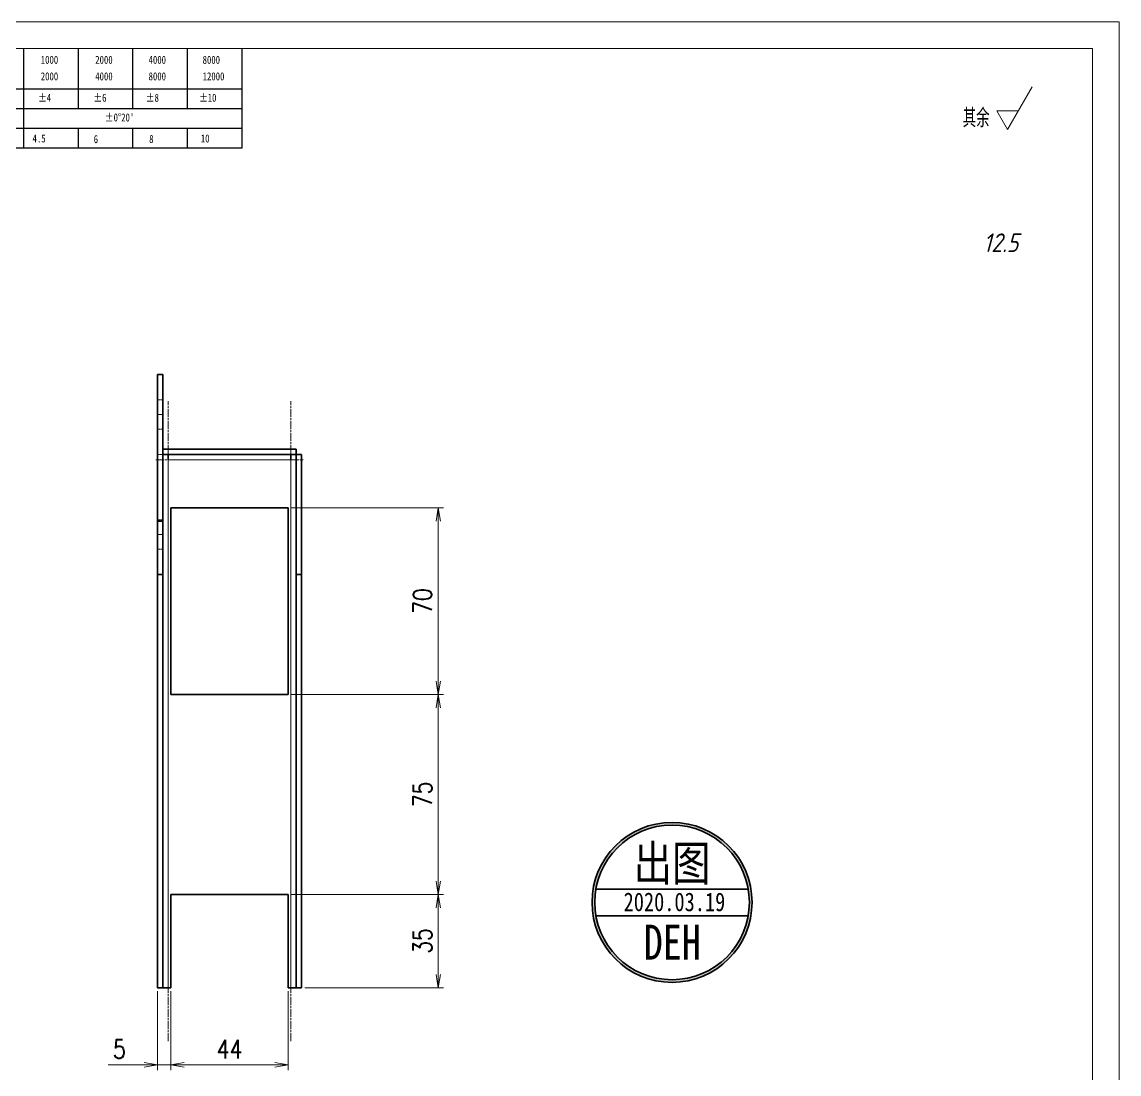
# Model space of a CAD drawing. Header units: millimetres. Extents: x -50531 to 104182, y -50696 to 36723.
# Drawn here: x -48391.9 to -47980.6, y 35794.1 to 36188.6 of the extents above; entities that cross this region are included whole.
import ezdxf
from ezdxf.enums import TextEntityAlignment as Align

# ---------------------------------------------------------------- set-up
doc = ezdxf.new("R2010")
doc.units = ezdxf.units.MM
doc.header["$LTSCALE"] = 0.5
for name, pattern in [('AM_ISO02W050x2', [3.75, 3, -0.75]), ('AM_ISO08W050x2', [9, 6, -0.75, 1.5, -0.75]), ('DOT2', [0.125, 0, -0.125])]:
    doc.linetypes.add(name, pattern=pattern)
for name, color, linetype, lineweight in [('中心线', 2, 'AM_ISO08W050x2', 18), ('印章专用-出图', 1, 'Continuous', 80), ('图框', 7, 'Continuous', 18), ('标注线', 3, 'Continuous', 18), ('粗实线', 7, 'Continuous', 35), ('虚线', 1, 'AM_ISO02W050x2', 18)]:
    doc.layers.add(name, color=color, linetype=linetype, lineweight=lineweight)
doc.layers.add('图\\M+19E79\\M+195B6\\M+18E9A', color=7, linetype='Continuous')
doc.layers.add('打印-禁用', color=7, linetype='Continuous', lineweight=15, plot=False)
doc.styles.add('DIM', font='romans.shx', dxfattribs={"width": 0.8, "bigfont": 'bigfont.shx'})
doc.styles.add('国标', font='simfang.ttf', dxfattribs={"width": 0.8})
doc.styles.add('机械长仿宋', font='gbenor.shx', dxfattribs={"height": 1, "bigfont": 'gbcbig.shx'})
doc.dimstyles.new('DEH 1-2$0', dxfattribs={"dimscale": 2, "dimtxt": 3.5, "dimasz": 2.5, "dimexe": 1, "dimexo": 0.625, "dimgap": 1.2, "dimtad": 1, "dimdsep": 46, "dimtxsty": 'DIM', "dimblk": 'OPEN', "dimcen": 0, "dimclrd": 8, "dimclre": 8, "dimclrt": 2, "dimazin": 2, "dimtfac": 0.5, "dimtmove": 0, "dimatfit": 3, "dimldrblk": 'OPEN', "dimfxl": 0, "dimtolj": 2, "dimlwd": 13, "dimlwe": 13, "dimarcsym": 0})

# ---------------------------------------------------------------- blocks, each defined once
blk = doc.blocks.new('FINISHER_TR')
at = {"layer": '标注线'}
for p, q in [((0, 0), (4.62, 8)), ((-2.02, 3.5), (0, 0)), ((2.02, 3.5), (-2.02, 3.5))]:
    blk.add_line(p, q, dxfattribs=at)
at = {"layer": '标注线', "color": 2, "style": '机械长仿宋', "oblique": 15}
blk.add_attdef('0.0', text='', height=3.5, dxfattribs=at).set_placement((2.03, -24.04), align=Align.BOTTOM_RIGHT)
blk = doc.blocks.new('其余12.5')
at = {"layer": '标注线'}
blk.add_blockref('FINISHER_TR', (0, 0), dxfattribs=at).add_auto_attribs({'0.0': '12.5'})
at = {"layer": '标注线', "color": 7, "linetype": 'DOT2', "style": '机械长仿宋'}
blk.add_text('其余', height=3.5, dxfattribs=at).set_placement((-8.38, 0.4))
blk = doc.blocks.new('_Open')
at = {"color": 0, "linetype": 'ByBlock', "lineweight": -2}
for p, q in [((-1, 0.167), (0, 0)), ((-1, -0.167), (0, 0)), ((0, 0), (-1, 0))]:
    blk.add_line(p, q, dxfattribs=at)
blk = doc.blocks.new('*D116')
at = {"layer": 'Defpoints', "color": 0, "transparency": 16777216}
for p in [(-48292.1, 35861.47), (-48235.84, 35861.47), (-48287.1, 35826.47)]:
    blk.add_point(p, dxfattribs=at)
at = {"layer": '标注线', "color": 8, "lineweight": 13, "transparency": 16777216}
for p, q in [((-48290.85, 35861.47), (-48233.84, 35861.47)), ((-48235.84, 35831.47), (-48235.84, 35856.47)), ((-48285.85, 35826.47), (-48233.84, 35826.47))]:
    blk.add_line(p, q, dxfattribs=at)
at = {"layer": '标注线', "color": 8, "lineweight": 13, "transparency": 16777216, "xscale": 5, "yscale": 5, "zscale": 5}
for p, rotation in [((-48235.84, 35861.47), 90), ((-48235.84, 35826.47), 270)]:
    blk.add_blockref('_Open', p, dxfattribs=dict(at, rotation=rotation))
at = {"layer": '标注线', "color": 2, "transparency": 16777216, "insert": (-48241.74, 35843.97), "char_height": 7, "attachment_point": 5, "rotation": 90, "style": 'DIM'}
blk.add_mtext('\\A2;35', dxfattribs=at)
blk = doc.blocks.new('*D117')
at = {"layer": 'Defpoints', "color": 0, "transparency": 16777216}
for p in [(-48292.1, 35936.47), (-48235.84, 35936.47), (-48292.1, 35861.47)]:
    blk.add_point(p, dxfattribs=at)
at = {"layer": '标注线', "color": 8, "lineweight": 13, "transparency": 16777216}
for p, q in [((-48290.85, 35936.47), (-48233.84, 35936.47)), ((-48235.84, 35866.47), (-48235.84, 35931.47)), ((-48290.85, 35861.47), (-48233.84, 35861.47))]:
    blk.add_line(p, q, dxfattribs=at)
at = {"layer": '标注线', "color": 8, "lineweight": 13, "transparency": 16777216, "xscale": 5, "yscale": 5, "zscale": 5}
for p, rotation in [((-48235.84, 35936.47), 90), ((-48235.84, 35861.47), 270)]:
    blk.add_blockref('_Open', p, dxfattribs=dict(at, rotation=rotation))
at = {"layer": '标注线', "color": 2, "transparency": 16777216, "insert": (-48241.74, 35898.97), "char_height": 7, "attachment_point": 5, "rotation": 90, "style": 'DIM'}
blk.add_mtext('\\A2;75', dxfattribs=at)
blk = doc.blocks.new('*D118')
at = {"layer": 'Defpoints', "color": 0, "transparency": 16777216}
for p in [(-48292.1, 36006.47), (-48235.84, 36006.47), (-48292.1, 35936.47)]:
    blk.add_point(p, dxfattribs=at)
at = {"layer": '标注线', "color": 8, "lineweight": 13, "transparency": 16777216}
for p, q in [((-48290.85, 36006.47), (-48233.84, 36006.47)), ((-48235.84, 35941.47), (-48235.84, 36001.47)), ((-48290.85, 35936.47), (-48233.84, 35936.47))]:
    blk.add_line(p, q, dxfattribs=at)
at = {"layer": '标注线', "color": 8, "lineweight": 13, "transparency": 16777216, "xscale": 5, "yscale": 5, "zscale": 5}
for p, rotation in [((-48235.84, 36006.47), 90), ((-48235.84, 35936.47), 270)]:
    blk.add_blockref('_Open', p, dxfattribs=dict(at, rotation=rotation))
at = {"layer": '标注线', "color": 2, "transparency": 16777216, "insert": (-48241.74, 35971.47), "char_height": 7, "attachment_point": 5, "rotation": 90, "style": 'DIM'}
blk.add_mtext('\\A2;70', dxfattribs=at)
blk = doc.blocks.new('*D119')
at = {"layer": 'Defpoints', "color": 0, "transparency": 16777216}
for p in [(-48341.1, 35826.47), (-48336.1, 35826.47), (-48341.1, 35797.54)]:
    blk.add_point(p, dxfattribs=at)
at = {"layer": '标注线', "color": 8, "lineweight": 13, "transparency": 16777216}
for p, q in [((-48341.1, 35825.22), (-48341.1, 35795.54)), ((-48336.1, 35825.22), (-48336.1, 35795.54)), ((-48346.1, 35797.54), (-48359.63, 35797.54)), ((-48336.1, 35797.54), (-48341.1, 35797.54)), ((-48331.1, 35797.54), (-48326.1, 35797.54))]:
    blk.add_line(p, q, dxfattribs=at)
at = {"layer": '标注线', "color": 8, "lineweight": 13, "transparency": 16777216, "xscale": 5, "yscale": 5, "zscale": 5}
blk.add_blockref('_Open', (-48341.1, 35797.54), dxfattribs=at)
at = {"layer": '标注线', "color": 8, "lineweight": 13, "transparency": 16777216, "xscale": 5, "yscale": 5, "zscale": 5, "rotation": 180}
blk.add_blockref('_Open', (-48336.1, 35797.54), dxfattribs=at)
at = {"layer": '标注线', "color": 2, "transparency": 16777216, "insert": (-48355.36, 35803.44), "char_height": 7, "attachment_point": 5, "style": 'DIM'}
blk.add_mtext('\\A2;5', dxfattribs=at)
blk = doc.blocks.new('*D120')
at = {"layer": 'Defpoints', "color": 0, "transparency": 16777216}
for p in [(-48336.1, 35826.47), (-48292.1, 35826.47), (-48292.1, 35797.54)]:
    blk.add_point(p, dxfattribs=at)
at = {"layer": '标注线', "color": 8, "lineweight": 13, "transparency": 16777216}
for p, q in [((-48336.1, 35825.22), (-48336.1, 35795.54)), ((-48292.1, 35825.22), (-48292.1, 35795.54)), ((-48331.1, 35797.54), (-48297.1, 35797.54))]:
    blk.add_line(p, q, dxfattribs=at)
at = {"layer": '标注线', "color": 8, "lineweight": 13, "transparency": 16777216, "xscale": 5, "yscale": 5, "zscale": 5, "rotation": 180}
blk.add_blockref('_Open', (-48336.1, 35797.54), dxfattribs=at)
at = {"layer": '标注线', "color": 8, "lineweight": 13, "transparency": 16777216, "xscale": 5, "yscale": 5, "zscale": 5}
blk.add_blockref('_Open', (-48292.1, 35797.54), dxfattribs=at)
at = {"layer": '标注线', "color": 2, "transparency": 16777216, "insert": (-48314.1, 35803.44), "char_height": 7, "attachment_point": 5, "style": 'DIM'}
blk.add_mtext('\\A2;44', dxfattribs=at)
blk = doc.blocks.new('GZDEH零件A3图框V01版')
at = {"layer": '图\\M+19E79\\M+195B6\\M+18E9A', "color": 9}
for p, q in [((3072.2, -1561.98), (3072.2, -1554.46)), ((3082.42, -1561.98), (3082.42, -1554.46)), ((3092.64, -1561.98), (3092.64, -1554.46)), ((3102.86, -1561.98), (3102.86, -1554.46)), ((3113.09, -1573.08), (3113.09, -1554.46)), ((2996.09, -1561.98), (3113.09, -1561.98)), ((3072.2, -1573.08), (3072.2, -1561.98)), ((3082.42, -1565.68), (3082.42, -1561.98)), ((3092.64, -1565.68), (3092.64, -1561.98)), ((3102.86, -1565.68), (3102.86, -1561.98)), ((2996.09, -1565.68), (3113.09, -1565.68)), ((2996.09, -1569.38), (3113.09, -1569.38)), ((3082.42, -1573.08), (3082.42, -1569.48)), ((3092.64, -1573.08), (3092.64, -1569.38)), ((3102.86, -1573.08), (3102.86, -1569.38)), ((2990.09, -1573.08), (3113.09, -1573.08))]:
    blk.add_line(p, q, dxfattribs=at)
at = {"layer": '图框', "linetype": 'Continuous'}
for p, q in [((3272.49, -1554.46), (2882.49, -1554.46)), ((3272.49, -1832.96), (3272.49, -1554.46))]:
    blk.add_line(p, q, dxfattribs=at)
at = {"layer": '打印-禁用', "linetype": 'Continuous'}
for p, q in [((3277.49, -1549.46), (2857.49, -1549.46)), ((3277.49, -1846.46), (3277.49, -1549.46))]:
    blk.add_line(p, q, dxfattribs=at)
at = {"layer": '图\\M+19E79\\M+195B6\\M+18E9A', "color": 9, "style": '国标', "width": 0.8}
for s, p in [('1000', (3075.36, -1557.31)), ('2000', (3085.57, -1557.31)), ('4000', (3095.57, -1557.31)), ('8000', (3105.7, -1557.31)), ('2000', (3075.36, -1560.41)), ('4000', (3085.57, -1560.41)), ('8000', (3095.57, -1560.41)), ('12000', (3105.7, -1560.41)), ('±4', (3074.85, -1564.42)), ('±6', (3085.22, -1564.42)), ('±8', (3095.06, -1564.42)), ('±10', (3105.02, -1564.42)), ("±0%%D20'", (3087.38, -1568.12)), ('4.5', (3073.82, -1572.05)), ('6', (3085.28, -1572.19)), ('8', (3095.68, -1572.15)), ('10', (3105.36, -1572.06))]:
    blk.add_text(s, height=1.5, dxfattribs=at).set_placement(p)
blk = doc.blocks.new('DEH A3')
at = {"layer": '图框'}
blk.add_blockref('GZDEH零件A3图框V01版', (-2857.49, 1846.46), dxfattribs=at)
blk = doc.blocks.new('出图章')
at = {"layer": '印章专用-出图'}
h = blk.add_hatch(color=256, dxfattribs=at)
h.paths.add_polyline_path([(15, 0, 1), (-15, 0, 1)])
h.paths.add_polyline_path([(14.5, 0, 1), (-14.5, 0, 1)], flags=16)
h.paths.add_polyline_path([(-7.31, -12.35), (7.41, -12.35), (7.41, -2.73), (-7.31, -2.73)], flags=8)
at = {"layer": '印章专用-出图', "lineweight": 35}
for p, q in [((-14.28, 2.5), (14.28, 2.5)), ((-14.28, -2.5), (14.28, -2.5))]:
    blk.add_line(p, q, dxfattribs=at)
for radius in [15, 14.5]:
    blk.add_circle((0, 0), radius, dxfattribs=at)
at = {"layer": '印章专用-出图', "color": 4, "style": '国标', "width": 0.8}
blk.add_text('DEH', height=6.562, dxfattribs=at).set_placement((0.05, -10.74), align=Align.CENTER)
at = {"layer": '印章专用-出图', "color": 3, "style": '国标', "width": 0.8}
blk.add_attdef('出图', text='', height=6.6, dxfattribs=at).set_placement((0, 7.35), align=Align.MIDDLE_CENTER)
at = {"layer": '印章专用-出图', "color": 2, "style": '国标', "width": 0.8}
blk.add_attdef('XXXX.XX.XX', text='', height=3.5, dxfattribs=at).set_placement((0.45, 0.1), align=Align.MIDDLE_CENTER)
blk = doc.blocks.new('YZ-CT')
at = {"layer": '印章专用-出图'}
blk.add_blockref('出图章', (0.63, 0), dxfattribs=at).add_auto_attribs({'出图': '出图', 'XXXX.XX.XX': '2020.03.19'})

msp = doc.modelspace()

# ---------------------------------------------------------------- linework, layer by layer
at = {"lineweight": 13}
for p, q in [((-48337.098, 36024.473), (-48291.098, 36024.473)), ((-48337.098, 35826.473), (-48337.098, 36024.473)), ((-48291.098, 35826.473), (-48291.098, 36024.473))]:
    msp.add_line(p, q, dxfattribs=at)
at = {"layer": '中心线', "lineweight": 13}
for p, q in [((-48337.098, 35806.473), (-48337.098, 36046.473)), ((-48291.098, 35806.473), (-48291.098, 36046.473)), ((-48341.697, 36024.473), (-48286.498, 36024.473))]:
    msp.add_line(p, q, dxfattribs=at)
at = {"layer": '中心线', "lineweight": 13, "ltscale": 0.06001}
for p, q in [((-48341.298, 36041.473), (-48338.898, 36041.473)), ((-48341.298, 35996.473), (-48338.898, 35996.473))]:
    msp.add_line(p, q, dxfattribs=at)
at = {"layer": '粗实线', "lineweight": 35}
for p, q in [((-48341.098, 36056.473), (-48341.098, 36001.473)), ((-48339.098, 36056.473), (-48339.098, 36001.473)), ((-48339.098, 36028.473), (-48289.098, 36028.473)), ((-48339.098, 36026.473), (-48289.098, 36026.473)), ((-48289.098, 36026.473), (-48289.098, 35981.473)), ((-48287.098, 36026.473), (-48287.098, 35981.473)), ((-48292.098, 36006.473), (-48336.098, 36006.473)), ((-48336.098, 35936.473), (-48336.098, 36006.473)), ((-48292.098, 35936.473), (-48292.098, 36006.473)), ((-48341.098, 35981.473), (-48341.098, 36001.473)), ((-48339.098, 35981.473), (-48339.098, 36001.473)), ((-48341.098, 35826.473), (-48341.098, 35981.473)), ((-48339.098, 35826.473), (-48339.098, 35981.473)), ((-48289.098, 35826.473), (-48289.098, 35981.473)), ((-48287.098, 35826.473), (-48287.098, 35981.473)), ((-48292.098, 35936.473), (-48336.098, 35936.473)), ((-48336.098, 35826.473), (-48336.098, 35861.473)), ((-48292.098, 35861.473), (-48336.098, 35861.473)), ((-48292.098, 35861.473), (-48292.098, 35826.473))]:
    msp.add_line(p, q, dxfattribs=at)
at = {"layer": '粗实线', "lineweight": 35, "ltscale": 0.05}
for p, q in [((-48339.098, 36056.473), (-48341.098, 36056.473)), ((-48339.098, 36026.473), (-48339.098, 36028.473)), ((-48289.098, 36028.473), (-48289.098, 36026.473)), ((-48291.098, 36024.473), (-48291.098, 36026.473)), ((-48289.098, 36026.473), (-48287.098, 36026.473)), ((-48339.098, 36001.473), (-48341.098, 36001.473)), ((-48339.098, 35981.473), (-48341.098, 35981.473)), ((-48287.098, 35981.473), (-48289.098, 35981.473)), ((-48339.098, 35826.473), (-48341.098, 35826.473)), ((-48289.098, 35826.473), (-48287.098, 35826.473))]:
    msp.add_line(p, q, dxfattribs=at)
at = {"layer": '粗实线', "lineweight": 35, "ltscale": 0.014648}
for p, q in [((-48339.098, 36026.473), (-48338.512, 36026.473)), ((-48289.684, 36026.473), (-48289.098, 36026.473)), ((-48339.098, 35826.473), (-48338.512, 35826.473)), ((-48289.098, 35826.473), (-48289.684, 35826.473))]:
    msp.add_line(p, q, dxfattribs=at)
at = {"layer": '粗实线', "lineweight": 35, "ltscale": 0.035352}
for p, q in [((-48337.098, 36026.473), (-48338.512, 36026.473)), ((-48289.684, 36026.473), (-48291.098, 36026.473)), ((-48337.098, 35826.473), (-48338.512, 35826.473)), ((-48289.684, 35826.473), (-48291.098, 35826.473))]:
    msp.add_line(p, q, dxfattribs=at)
at = {"layer": '粗实线', "lineweight": 35, "ltscale": 0.014645}
for p, q in [((-48337.098, 36025.887), (-48337.098, 36026.473)), ((-48291.098, 36025.887), (-48291.098, 36026.473))]:
    msp.add_line(p, q, dxfattribs=at)
at = {"layer": '粗实线', "lineweight": 35, "ltscale": 0.035355}
for p, q in [((-48337.098, 36024.473), (-48337.098, 36025.887)), ((-48291.098, 36024.473), (-48291.098, 36025.887))]:
    msp.add_line(p, q, dxfattribs=at)
at = {"layer": '粗实线', "lineweight": 35, "ltscale": 0.025}
for p, q in [((-48336.098, 35826.473), (-48337.098, 35826.473)), ((-48291.098, 35826.473), (-48292.098, 35826.473))]:
    msp.add_line(p, q, dxfattribs=at)
at = {"layer": '虚线', "lineweight": 13, "ltscale": 0.05}
for p, q in [((-48341.098, 36046.973), (-48339.098, 36046.973)), ((-48341.098, 36035.973), (-48339.098, 36035.973)), ((-48337.098, 36026.473), (-48337.098, 36028.473)), ((-48291.098, 36026.473), (-48291.098, 36028.473)), ((-48339.098, 36026.473), (-48341.098, 36026.473)), ((-48337.098, 36024.473), (-48337.098, 36026.473)), ((-48341.098, 36001.973), (-48339.098, 36001.973)), ((-48341.098, 35990.973), (-48339.098, 35990.973))]:
    msp.add_line(p, q, dxfattribs=at)
at = {"layer": '虚线', "lineweight": 13}
for p, q in [((-48337.098, 36024.473), (-48291.098, 36024.473)), ((-48337.098, 35826.473), (-48337.098, 36024.473)), ((-48291.098, 35826.473), (-48291.098, 36024.473))]:
    msp.add_line(p, q, dxfattribs=at)

# ---------------------------------------------------------------- block references
at = {"layer": '印章专用-出图', "xscale": 2, "yscale": 2, "zscale": 2}
msp.add_blockref('YZ-CT', (-48149.441, 35858.473), dxfattribs=at)
at = {"layer": '图框', "xscale": 2, "yscale": 2, "zscale": 2}
msp.add_blockref('DEH A3', (-48820.591, 35594.648), dxfattribs=at)
at = {"layer": '标注线', "xscale": 2, "yscale": 2, "zscale": 2}
msp.add_blockref('其余12.5', (-48022.433, 36148.333), dxfattribs=at)

# ---------------------------------------------------------------- dimensions: what is measured, and where the dimension line sits
at = {"layer": '标注线'}
for base, p1, p2, picture, middle in [((-48235.84, 36006.473), (-48292.098, 35936.473), (-48292.098, 36006.473), '*D118', (-48241.74, 35971.473)), ((-48235.84, 35936.473), (-48292.098, 35861.473), (-48292.098, 35936.473), '*D117', (-48241.74, 35898.973)), ((-48235.84, 35861.473), (-48287.098, 35826.473), (-48292.098, 35861.473), '*D116', (-48241.74, 35843.973))]:
    dim = msp.add_linear_dim(base=base, p1=p1, p2=p2, angle=90, dimstyle='DEH 1-2$0', dxfattribs=at)
    dim.commit()
    dim.dimension.update_dxf_attribs({"geometry": picture, "text_midpoint": middle})
for base, p2, picture, middle in [((-48341.098, 35797.541), (-48341.098, 35826.473), '*D119', (-48355.365, 35803.441)), ((-48292.098, 35797.541), (-48292.098, 35826.473), '*D120', (-48314.098, 35803.441))]:
    dim = msp.add_linear_dim(base=base, p1=(-48336.098, 35826.473), p2=p2, dimstyle='DEH 1-2$0', dxfattribs=at)
    dim.commit()
    dim.dimension.update_dxf_attribs({"geometry": picture, "text_midpoint": middle})

doc.saveas('drawing.dxf')
